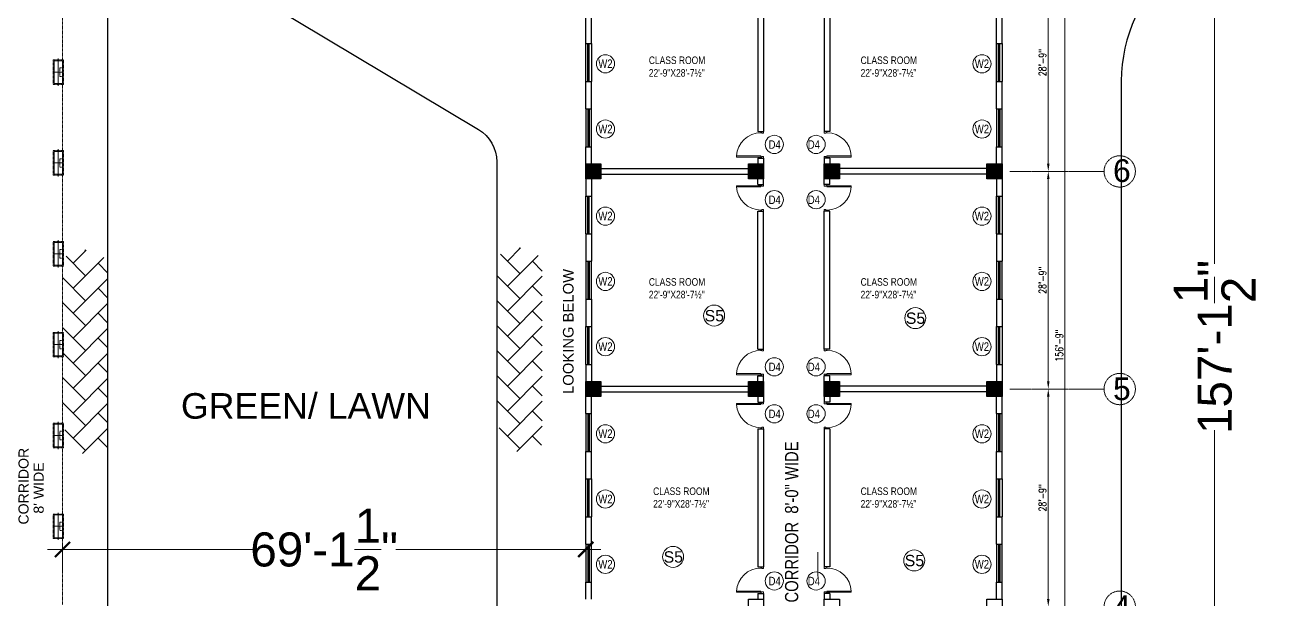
# Model space of a CAD drawing. Header units: inches. Extents: x -110725 to 51121, y 8404 to 44825.
# Drawn here: x -94 to 1878, y 22380 to 23291 of the extents above; entities that cross this region are included whole.
import ezdxf

# ---------------------------------------------------------------- set-up
doc = ezdxf.new("R2010")
doc.units = ezdxf.units.IN
doc.header["$LTSCALE"] = 0.1
doc.header["$MEASUREMENT"] = 0
doc.linetypes.add('CENTER', pattern=[2, 1.25, -0.25, 0.25, -0.25])
doc.linetypes.add('DASHED2', pattern=[0.375, 0.25, -0.125])
doc.layers.get('0').update_dxf_attribs({"color": 1, "lineweight": 0})
doc.layers.get('Defpoints').update_dxf_attribs({"lineweight": 0})
for name, color, linetype in [('COL', 6, 'Continuous'), ('Column Hatch', 7, 'Continuous'), ('GF', 1, 'Continuous'), ('GFT', 4, 'Continuous'), ('GFW', 5, 'Continuous'), ('GREEN BELT', 80, 'Continuous')]:
    doc.layers.add(name, color=color, linetype=linetype)
for name, color, linetype, lineweight in [('Col.', 4, 'Continuous', 0), ('dim', 252, 'Continuous', 0), ('DOOR', 32, 'Continuous', 0), ('GRID', 8, 'CENTER', 0), ('HATCH', 5, 'Continuous', 5), ('TEXT', 3, 'Continuous', 0), ('WALL', 7, 'Continuous', 0), ('WIN', 160, 'Continuous', 0)]:
    doc.layers.add(name, color=color, linetype=linetype, lineweight=lineweight)
doc.styles.add('as', font='arial.ttf')
doc.styles.add('ATIF', font='arial.ttf')
doc.styles.add('EHSAN', font='arial.ttf', dxfattribs={"height": 54})
doc.styles.add('ROMANS', font='arial.ttf', dxfattribs={"width": 0.8, "height": 15})
doc.styles.add('WORKING', font='romans.shx', dxfattribs={"width": 0.75})
doc.dimstyles.new('1-8', dxfattribs={"dimtxt": 6, "dimasz": 6, "dimexe": 3, "dimexo": 1, "dimgap": 2, "dimtad": 1, "dimdec": 1, "dimzin": 3, "dimdsep": 46, "dimlunit": 4, "dimtxsty": 'WORKING', "dimcen": 2, "dimdle": 3, "dimadec": 0, "dimazin": 0, "dimtfac": 0.75, "dimtdec": 1, "dimtofl": 0, "dimtmove": 1, "dimatfit": 0, "dimfxl": 4, "dimtolj": 1, "dimtzin": 0, "dimlwd": -1, "dimlwe": -1, "dimarcsym": 1})
doc.dimstyles.new('DIM1', dxfattribs={"dimtxt": 54, "dimasz": 6, "dimexe": 6, "dimexo": 3, "dimgap": 1, "dimtad": 0, "dimzin": 0, "dimdsep": 46, "dimlunit": 4, "dimtxsty": 'EHSAN', "dimblk": 'ARCHTICK', "dimcen": 3, "dimdle": 6, "dimclrd": 4, "dimclre": 4, "dimclrt": 6, "dimadec": 0, "dimazin": 0, "dimtfac": 1, "dimtofl": 0, "dimtmove": 1, "dimatfit": 3, "dimldrblk": 'ARCHTICK', "dimfxl": 4, "dimtolj": 1, "dimtzin": 3, "dimlwd": -1, "dimlwe": -1, "dimarcsym": 0})

# ---------------------------------------------------------------- blocks, each defined once
blk = doc.blocks.new('_ArchTick')
at = {"color": 0, "linetype": 'ByBlock', "const_width": 0.15}
blk.add_lwpolyline([(-0.5, -0.5), (0.5, 0.5)], dxfattribs=at)
blk = doc.blocks.new('*D1986')
at = {"layer": 'Defpoints', "color": 0, "transparency": 16777216}
for p in [(1116, 24844.2), (980.2, 24608.8, 1175.7), (4069.3, 22827, 1175.7)]:
    blk.add_point(p, dxfattribs=at)
at = {"layer": 'dim', "color": 4, "transparency": 16777216}
for p, q in [((1095.2, 24856.2), (2560.8, 24010.9)), ((981.7, 24611.4), (1119, 24849.4)), ((4225.9, 23050.4), (2760.3, 23895.8)), ((4070.8, 22829.6), (4208.1, 23067.6))]:
    blk.add_line(p, q, dxfattribs=at)
at = {"layer": 'dim', "color": 4, "transparency": 16777216, "xscale": 24, "yscale": 24, "zscale": 24}
for p, rotation in [((1116, 24844.2), 150.0229745556265), ((4205.1, 23062.4), 330.0229745556264)]:
    blk.add_blockref('_ArchTick', p, dxfattribs=dict(at, rotation=rotation))
at = {"layer": 'dim', "color": 6, "transparency": 16777216, "insert": (2660.6, 23953.3), "char_height": 54, "attachment_point": 5, "rotation": 330.023, "style": 'EHSAN'}
blk.add_mtext('\\A1;297\'-2"', dxfattribs=at)
blk = doc.blocks.new('SDAFSDAF')
at = {"layer": 'Col.', "linetype": 'Continuous'}
blk.add_lwpolyline([(-24449.1, 37386.1), (-24462.6, 37386.1), (-24462.6, 37422.1), (-24449.1, 37422.1)], close=True, dxfattribs=at)
at = {"layer": 'dim', "linetype": 'Continuous'}
for p, q in [((-24455.9, 37425.7), (-24455.9, 37382.5)), ((-24464, 37404.1), (-24447.8, 37404.1))]:
    blk.add_line(p, q, dxfattribs=at)
blk = doc.blocks.new('*D2004')
at = {"layer": 'Defpoints', "color": 0, "transparency": 16777216}
for p in [(1304.9, 23723), (1791.8, 23723), (1280.9, 21837.4)]:
    blk.add_point(p, dxfattribs=at)
at = {"layer": 'dim', "color": 4, "transparency": 16777216}
for p, q in [((1791.8, 23747), (1791.8, 22912.1)), ((1307.9, 23723), (1797.8, 23723)), ((1791.8, 21813.4), (1791.8, 22648.3)), ((1283.9, 21837.4), (1797.8, 21837.4))]:
    blk.add_line(p, q, dxfattribs=at)
at = {"layer": 'dim', "color": 4, "transparency": 16777216, "xscale": 24, "yscale": 24, "zscale": 24}
for p, rotation in [((1791.8, 23723), 90), ((1791.8, 21837.4), 270)]:
    blk.add_blockref('_ArchTick', p, dxfattribs=dict(at, rotation=rotation))
at = {"layer": 'dim', "color": 6, "transparency": 16777216, "insert": (1791.8, 22780.2), "char_height": 54, "attachment_point": 5, "rotation": 90, "style": 'EHSAN'}
blk.add_mtext('\\A1;157\'-1{\\H1x;\\S1/2;}"', dxfattribs=at)
blk = doc.blocks.new('*D2005')
at = {"layer": 'Defpoints', "color": 0, "transparency": 16777216}
for p in [(-34.5, 22459.2), (-34.5, 22423.9), (794.9, 22407.5)]:
    blk.add_point(p, dxfattribs=at)
at = {"layer": 'dim', "color": 4, "transparency": 16777216}
for p, q in [((-58.5, 22459.2), (266.6, 22459.2)), ((-34.5, 22426.9), (-34.5, 22465.2)), ((818.9, 22459.2), (493.8, 22459.2)), ((794.9, 22410.5), (794.9, 22465.2))]:
    blk.add_line(p, q, dxfattribs=at)
at = {"layer": 'dim', "color": 4, "transparency": 16777216, "xscale": 24, "yscale": 24, "zscale": 24, "rotation": 180}
blk.add_blockref('_ArchTick', (-34.5, 22459.2), dxfattribs=at)
at = {"layer": 'dim', "color": 4, "transparency": 16777216, "xscale": 24, "yscale": 24, "zscale": 24}
blk.add_blockref('_ArchTick', (794.9, 22459.2), dxfattribs=at)
at = {"layer": 'dim', "color": 6, "transparency": 16777216, "insert": (380.2, 22459.2), "char_height": 54, "attachment_point": 5, "style": 'EHSAN'}
blk.add_mtext('\\A1;69\'-1{\\H1x;\\S1/2;}"', dxfattribs=at)
blk = doc.blocks.new('*D3073')
at = {"layer": 'Defpoints', "color": 0, "transparency": 16777216}
for p in [(1494.7, 22713.5), (1528.1, 22713.5), (1489.1, 22368.5)]:
    blk.add_point(p, dxfattribs=at)
at = {"layer": 'dim', "color": 0, "transparency": 16777216}
for p, q in [((1506.7, 22713.5), (1540.1, 22713.5)), ((1528.1, 22380.5), (1528.1, 22701.5)), ((1501.1, 22368.5), (1540.1, 22368.5))]:
    blk.add_line(p, q, dxfattribs=at)
for points in [[(1526.1, 22701.5), (1530.1, 22701.5), (1528.1, 22713.5)], [(1526.1, 22380.5), (1530.1, 22380.5), (1528.1, 22368.5)]]:
    blk.add_solid(points, dxfattribs=at)
at = {"layer": 'dim', "color": 0, "transparency": 16777216, "insert": (1519, 22541), "char_height": 12, "attachment_point": 5, "rotation": 90, "style": 'WORKING'}
blk.add_mtext('\\A1;28\'-9"', dxfattribs=at)
blk = doc.blocks.new('*D3074')
at = {"layer": 'Defpoints', "color": 0, "transparency": 16777216}
for p in [(1494.7, 23058.5), (1528.1, 23058.5), (1494.7, 22713.5)]:
    blk.add_point(p, dxfattribs=at)
at = {"layer": 'dim', "color": 0, "transparency": 16777216}
for p, q in [((1506.7, 23058.5), (1540.1, 23058.5)), ((1528.1, 22725.5), (1528.1, 23046.5)), ((1506.7, 22713.5), (1540.1, 22713.5))]:
    blk.add_line(p, q, dxfattribs=at)
for points in [[(1526.1, 23046.5), (1530.1, 23046.5), (1528.1, 23058.5)], [(1526.1, 22725.5), (1530.1, 22725.5), (1528.1, 22713.5)]]:
    blk.add_solid(points, dxfattribs=at)
at = {"layer": 'dim', "color": 0, "transparency": 16777216, "insert": (1519, 22886), "char_height": 12, "attachment_point": 5, "rotation": 90, "style": 'WORKING'}
blk.add_mtext('\\A1;28\'-9"', dxfattribs=at)
blk = doc.blocks.new('*D3076')
at = {"layer": 'Defpoints', "color": 0, "transparency": 16777216}
for p in [(1494.7, 23403.5), (1528.1, 23403.5), (1494.7, 23058.5)]:
    blk.add_point(p, dxfattribs=at)
at = {"layer": 'dim', "color": 0, "transparency": 16777216}
for p, q in [((1506.7, 23403.5), (1540.1, 23403.5)), ((1528.1, 23070.5), (1528.1, 23391.5)), ((1506.7, 23058.5), (1540.1, 23058.5))]:
    blk.add_line(p, q, dxfattribs=at)
for points in [[(1526.1, 23391.5), (1530.1, 23391.5), (1528.1, 23403.5)], [(1526.1, 23070.5), (1530.1, 23070.5), (1528.1, 23058.5)]]:
    blk.add_solid(points, dxfattribs=at)
at = {"layer": 'dim', "color": 0, "transparency": 16777216, "insert": (1519, 23231), "char_height": 12, "attachment_point": 5, "rotation": 90, "style": 'WORKING'}
blk.add_mtext('\\A1;28\'-9"', dxfattribs=at)
blk = doc.blocks.new('*D3078')
at = {"layer": 'Defpoints', "color": 0, "transparency": 16777216}
for p in [(1304.9, 23723), (1491.6, 21841.9), (1554.6, 21841.9)]:
    blk.add_point(p, dxfattribs=at)
at = {"layer": 'dim', "color": 0, "transparency": 16777216}
for p, q in [((1316.9, 23723), (1566.6, 23723)), ((1554.6, 23711), (1554.6, 21853.9)), ((1503.6, 21841.9), (1566.6, 21841.9))]:
    blk.add_line(p, q, dxfattribs=at)
for points in [[(1552.6, 23711), (1556.6, 23711), (1554.6, 23723)], [(1552.6, 21853.9), (1556.6, 21853.9), (1554.6, 21841.9)]]:
    blk.add_solid(points, dxfattribs=at)
at = {"layer": 'dim', "color": 0, "transparency": 16777216, "insert": (1545.5, 22782.4), "char_height": 12, "attachment_point": 5, "rotation": 90, "style": 'WORKING'}
blk.add_mtext('\\A1;156\'-9"', dxfattribs=at)
blk = doc.blocks.new('D2')
for p, q in [((-3, 34.9), (-1.5, 34.9)), ((-3, 1.9), (-3, 34.9)), ((-1.5, 34.9), (-1.5, 1.9)), ((-34.5, 1.9), (-36, 1.9)), ((-36, 1.9), (-36, -1.9)), ((-34.5, 0.4), (-34.5, 1.9)), ((-33.8, 0.4), (-34.5, 0.4)), ((-33.8, -1.9), (-33.8, 0.4)), ((-1.5, 1.9), (-3, 1.9)), ((-2.2, 0.4), (-2.2, -1.9)), ((-1.5, 0.4), (-2.2, 0.4)), ((0, 1.9), (-1.5, 1.9)), ((-1.5, 1.9), (-1.5, 0.4)), ((0, -1.9), (0, 1.9)), ((-36, -1.9), (-33.8, -1.9)), ((-2.2, -1.9), (0, -1.9))]:
    blk.add_line(p, q)
blk.add_arc((-1.5, 1.9), 33, 92.6053, 180)

msp = doc.modelspace()

# ---------------------------------------------------------------- hatches: boundary and pattern name
at = {"layer": 'Column Hatch'}
h = msp.add_hatch(color=256, dxfattribs=at)
h.dxf.hatch_style = 1
h.paths.add_polyline_path([(818.87541, 23070.4645), (794.87541, 23070.4645), (794.87541, 23046.4645), (818.87541, 23046.4645)])
h = msp.add_hatch(color=256, dxfattribs=at)
h.dxf.hatch_style = 1
h.paths.add_polyline_path([(1076.87541, 23070.4645), (1052.87541, 23070.4645), (1052.87541, 23046.4645), (1076.87541, 23046.4645)])
h = msp.add_hatch(color=256, dxfattribs=at)
h.dxf.hatch_style = 1
h.paths.add_polyline_path([(1196.87541, 23070.4645), (1172.87541, 23070.4645), (1172.87541, 23046.4645), (1196.87541, 23046.4645)])
h = msp.add_hatch(color=256, dxfattribs=at)
h.dxf.hatch_style = 1
h.paths.add_polyline_path([(1454.87541, 23070.4645), (1430.87541, 23070.4645), (1430.87541, 23046.4645), (1454.87541, 23046.4645)])
h = msp.add_hatch(color=256, dxfattribs=at)
h.dxf.hatch_style = 1
h.paths.add_polyline_path([(818.87541, 22725.4645), (794.87541, 22725.4645), (794.87541, 22701.4645), (818.87541, 22701.4645)])
h = msp.add_hatch(color=256, dxfattribs=at)
h.dxf.hatch_style = 1
h.paths.add_polyline_path([(1076.87541, 22725.4645), (1052.87541, 22725.4645), (1052.87541, 22701.4645), (1076.87541, 22701.4645)])
h = msp.add_hatch(color=256, dxfattribs=at)
h.dxf.hatch_style = 1
h.paths.add_polyline_path([(1196.87541, 22725.4645), (1172.87541, 22725.4645), (1172.87541, 22701.4645), (1196.87541, 22701.4645)])
h = msp.add_hatch(color=256, dxfattribs=at)
h.dxf.hatch_style = 1
h.paths.add_polyline_path([(1454.87541, 22725.4645), (1430.87541, 22725.4645), (1430.87541, 22701.4645), (1454.87541, 22701.4645)])
at = {"layer": 'HATCH'}
h = msp.add_hatch(dxfattribs=at)
h.set_pattern_fill('AR-HBONE', color=251, scale=7)
h.set_pattern_definition([(45, (36887.56, 1767.595), (3e-15, 39.59798), [84, -28]), (135, (36907.358, 1787.394), (3e-15, 39.59798), [84, -28])])
edge = h.paths.add_edge_path()
edge.add_line((-34.5244, 22919.81399), (-34.5244, 22651.83453))
edge.add_arc((-54.84767, 22693.36617), 46.23757, 296.07455058, 301.51782086)
edge.add_arc((8.50523, 22649.15923), 39.47334, 173.02945644, 317.21623959)
edge.add_line((37.4756, 22622.34763), (37.4756, 22914.30304))
edge.add_arc((-0.3752, 22887.74688), 46.23757, 35.05354997, 137.17260692)
edge.add_arc((-69.99978, 22906.14016), 38.01942, 20.0565317, 21.0789378)
h = msp.add_hatch(dxfattribs=at)
h.set_pattern_fill('AR-HBONE', color=251, scale=7)
h.set_pattern_definition([(45, (37575.96, 1770.82), (3e-15, 39.59798), [84, -28]), (135, (37595.758, 1790.62), (3e-15, 39.59798), [84, -28])])
edge = h.paths.add_edge_path()
edge.add_line((653.87541, 22923.03962), (653.87541, 22655.06016))
edge.add_arc((633.55213, 22696.59181), 46.23757, 296.07455058, 301.51782086)
edge.add_arc((696.90504, 22652.38487), 39.47334, 173.02945644, 317.21623959)
edge.add_line((725.87541, 22625.57326), (725.87541, 22917.52868))
edge.add_arc((688.02461, 22890.97251), 46.23757, 35.05354997, 137.17260692)
edge.add_arc((618.40003, 22909.36579), 38.01942, 20.0565317, 21.0789378)

# ---------------------------------------------------------------- linework, layer by layer
at = {"layer": 'COL'}
for points in [[(794.87541, 23070.4645), (818.87541, 23070.4645), (818.87541, 23046.4645), (794.87541, 23046.4645)], [(1052.87541, 23070.4645), (1076.87541, 23070.4645), (1076.87541, 23046.4645), (1052.87541, 23046.4645)], [(1172.87541, 23070.4645), (1196.87541, 23070.4645), (1196.87541, 23046.4645), (1172.87541, 23046.4645)], [(1430.87541, 23070.4645), (1454.87541, 23070.4645), (1454.87541, 23046.4645), (1430.87541, 23046.4645)], [(794.87541, 22725.4645), (818.87541, 22725.4645), (818.87541, 22701.4645), (794.87541, 22701.4645)], [(1052.87541, 22725.4645), (1076.87541, 22725.4645), (1076.87541, 22701.4645), (1052.87541, 22701.4645)], [(1172.87541, 22725.4645), (1196.87541, 22725.4645), (1196.87541, 22701.4645), (1172.87541, 22701.4645)], [(1430.87541, 22725.4645), (1454.87541, 22725.4645), (1454.87541, 22701.4645), (1430.87541, 22701.4645)], [(1052.87541, 22380.4645), (1076.87541, 22380.4645), (1076.87541, 22356.4645), (1052.87541, 22356.4645)], [(1172.87541, 22380.4645), (1196.87541, 22380.4645), (1196.87541, 22356.4645), (1172.87541, 22356.4645)], [(1430.87541, 22380.4645), (1454.87541, 22380.4645), (1454.87541, 22356.4645), (1430.87541, 22356.4645)]]:
    msp.add_lwpolyline(points, close=True, dxfattribs=at)
at = {"layer": 'GF'}
for p, q in [((1067.87541, 23340.4645), (1067.87541, 23121.4645)), ((1076.87541, 23340.4645), (1076.87541, 23121.4645)), ((1172.87541, 23340.4645), (1172.87541, 23121.4645)), ((1181.87541, 23340.4645), (1181.87541, 23121.4645)), ((794.87541, 23260.9645), (794.87541, 23304.4645)), ((803.87541, 23260.9645), (803.87541, 23304.4645)), ((1445.87541, 23260.9645), (1445.87541, 23304.4645)), ((1454.87541, 23260.9645), (1454.87541, 23304.4645)), ((794.87541, 23260.9645), (803.87541, 23260.9645)), ((1445.87541, 23260.9645), (1454.87541, 23260.9645)), ((794.87541, 23157.4645), (794.87541, 23200.9645)), ((794.87541, 23200.9645), (803.87541, 23200.9645)), ((803.87541, 23157.4645), (803.87541, 23200.9645)), ((1445.87541, 23157.4645), (1445.87541, 23200.9645)), ((1445.87541, 23200.9645), (1454.87541, 23200.9645)), ((1454.87541, 23157.4645), (1454.87541, 23200.9645)), ((794.87541, 23157.4645), (803.87541, 23157.4645)), ((1445.87541, 23157.4645), (1454.87541, 23157.4645)), ((1067.87541, 23121.4645), (1076.87541, 23121.4645)), ((1181.87541, 23121.4645), (1172.87541, 23121.4645)), ((794.87541, 23070.4645), (794.87541, 23097.4645)), ((794.87541, 23097.4645), (803.87541, 23097.4645)), ((803.87541, 23070.4645), (803.87541, 23097.4645)), ((1445.87541, 23070.4645), (1445.87541, 23097.4645)), ((1445.87541, 23097.4645), (1454.87541, 23097.4645)), ((1454.87541, 23070.4645), (1454.87541, 23097.4645)), ((1067.87541, 23079.4645), (1067.87541, 23070.4645)), ((1067.87541, 23079.4645), (1076.87541, 23079.4645)), ((1076.87541, 23079.4645), (1076.87541, 23070.4645)), ((1172.87541, 23079.4645), (1172.87541, 23070.4645)), ((1181.87541, 23079.4645), (1172.87541, 23079.4645)), ((1181.87541, 23079.4645), (1181.87541, 23070.4645)), ((818.87541, 23062.9645), (1052.87541, 23062.9645)), ((1430.87541, 23062.9645), (1196.87541, 23062.9645)), ((794.87541, 23046.4645), (794.87541, 23019.4645)), ((803.87541, 23046.4645), (803.87541, 23019.4645)), ((818.87541, 23053.9645), (1052.87541, 23053.9645)), ((1067.87541, 23037.4645), (1067.87541, 23046.4645)), ((1067.87541, 23037.4645), (1076.87541, 23037.4645)), ((1076.87541, 23037.4645), (1076.87541, 23046.4645)), ((1172.87541, 23037.4645), (1172.87541, 23046.4645)), ((1181.87541, 23037.4645), (1172.87541, 23037.4645)), ((1181.87541, 23037.4645), (1181.87541, 23046.4645)), ((1430.87541, 23053.9645), (1196.87541, 23053.9645)), ((1445.87541, 23046.4645), (1445.87541, 23019.4645)), ((1454.87541, 23046.4645), (1454.87541, 23019.4645)), ((794.87541, 23019.4645), (803.87541, 23019.4645)), ((1445.87541, 23019.4645), (1454.87541, 23019.4645)), ((1067.87541, 22776.4645), (1067.87541, 22995.4645)), ((1067.87541, 22995.4645), (1076.87541, 22995.4645)), ((1076.87541, 22776.4645), (1076.87541, 22995.4645)), ((1172.87541, 22776.4645), (1172.87541, 22995.4645)), ((1181.87541, 22995.4645), (1172.87541, 22995.4645)), ((1181.87541, 22776.4645), (1181.87541, 22995.4645)), ((794.87541, 22959.4645), (794.87541, 22915.9645)), ((794.87541, 22959.4645), (803.87541, 22959.4645)), ((803.87541, 22959.4645), (803.87541, 22915.9645)), ((1445.87541, 22959.4645), (1445.87541, 22915.9645)), ((1445.87541, 22959.4645), (1454.87541, 22959.4645)), ((1454.87541, 22959.4645), (1454.87541, 22915.9645)), ((794.87541, 22915.9645), (803.87541, 22915.9645)), ((1445.87541, 22915.9645), (1454.87541, 22915.9645)), ((794.87541, 22855.9645), (794.87541, 22812.4645)), ((794.87541, 22855.9645), (803.87541, 22855.9645)), ((803.87541, 22855.9645), (803.87541, 22812.4645)), ((1445.87541, 22855.9645), (1445.87541, 22812.4645)), ((1445.87541, 22855.9645), (1454.87541, 22855.9645)), ((1454.87541, 22855.9645), (1454.87541, 22812.4645)), ((794.87541, 22812.4645), (803.87541, 22812.4645)), ((1445.87541, 22812.4645), (1454.87541, 22812.4645)), ((1067.87541, 22776.4645), (1076.87541, 22776.4645)), ((1181.87541, 22776.4645), (1172.87541, 22776.4645)), ((794.87541, 22752.4645), (794.87541, 22725.4645)), ((794.87541, 22752.4645), (803.87541, 22752.4645)), ((803.87541, 22752.4645), (803.87541, 22725.4645)), ((1445.87541, 22752.4645), (1445.87541, 22725.4645)), ((1445.87541, 22752.4645), (1454.87541, 22752.4645)), ((1454.87541, 22752.4645), (1454.87541, 22725.4645)), ((1067.87541, 22725.4645), (1067.87541, 22734.4645)), ((1067.87541, 22734.4645), (1076.87541, 22734.4645)), ((1076.87541, 22725.4645), (1076.87541, 22734.4645)), ((1172.87541, 22725.4645), (1172.87541, 22734.4645)), ((1181.87541, 22734.4645), (1172.87541, 22734.4645)), ((1181.87541, 22725.4645), (1181.87541, 22734.4645)), ((818.87541, 22717.9645), (1052.87541, 22717.9645)), ((818.87541, 22708.9645), (1052.87541, 22708.9645)), ((1430.87541, 22717.9645), (1196.87541, 22717.9645)), ((1430.87541, 22708.9645), (1196.87541, 22708.9645)), ((794.87541, 22674.4645), (794.87541, 22701.4645)), ((803.87541, 22674.4645), (803.87541, 22701.4645)), ((1067.87541, 22701.4645), (1067.87541, 22692.4645)), ((1067.87541, 22692.4645), (1076.87541, 22692.4645)), ((1076.87541, 22701.4645), (1076.87541, 22692.4645)), ((1172.87541, 22701.4645), (1172.87541, 22692.4645)), ((1181.87541, 22692.4645), (1172.87541, 22692.4645)), ((1181.87541, 22701.4645), (1181.87541, 22692.4645)), ((1445.87541, 22674.4645), (1445.87541, 22701.4645)), ((1454.87541, 22674.4645), (1454.87541, 22701.4645)), ((794.87541, 22674.4645), (803.87541, 22674.4645)), ((1445.87541, 22674.4645), (1454.87541, 22674.4645)), ((1067.87541, 22650.4645), (1067.87541, 22431.4645)), ((1067.87541, 22650.4645), (1076.87541, 22650.4645)), ((1076.87541, 22650.4645), (1076.87541, 22431.4645)), ((1172.87541, 22650.4645), (1172.87541, 22431.4645)), ((1181.87541, 22650.4645), (1172.87541, 22650.4645)), ((1181.87541, 22650.4645), (1181.87541, 22431.4645)), ((794.87541, 22570.9645), (794.87541, 22614.4645)), ((794.87541, 22614.4645), (803.87541, 22614.4645)), ((803.87541, 22570.9645), (803.87541, 22614.4645)), ((1445.87541, 22570.9645), (1445.87541, 22614.4645)), ((1445.87541, 22614.4645), (1454.87541, 22614.4645)), ((1454.87541, 22570.9645), (1454.87541, 22614.4645)), ((794.87541, 22570.9645), (803.87541, 22570.9645)), ((1445.87541, 22570.9645), (1454.87541, 22570.9645)), ((794.87541, 22467.4645), (794.87541, 22510.9645)), ((794.87541, 22510.9645), (803.87541, 22510.9645)), ((803.87541, 22467.4645), (803.87541, 22510.9645)), ((1445.87541, 22467.4645), (1445.87541, 22510.9645)), ((1445.87541, 22510.9645), (1454.87541, 22510.9645)), ((1454.87541, 22467.4645), (1454.87541, 22510.9645)), ((794.87541, 22467.4645), (803.87541, 22467.4645)), ((1445.87541, 22467.4645), (1454.87541, 22467.4645)), ((1067.87541, 22431.4645), (1076.87541, 22431.4645)), ((1181.87541, 22431.4645), (1172.87541, 22431.4645)), ((794.87541, 22380.4645), (794.87541, 22407.4645)), ((794.87541, 22407.4645), (803.87541, 22407.4645)), ((803.87541, 22380.4645), (803.87541, 22407.4645)), ((1445.87541, 22380.4645), (1445.87541, 22407.4645)), ((1445.87541, 22407.4645), (1454.87541, 22407.4645)), ((1454.87541, 22380.4645), (1454.87541, 22407.4645)), ((1067.87541, 22389.4645), (1067.87541, 22380.4645)), ((1067.87541, 22389.4645), (1076.87541, 22389.4645)), ((1076.87541, 22389.4645), (1076.87541, 22380.4645)), ((1172.87541, 22389.4645), (1172.87541, 22380.4645)), ((1181.87541, 22389.4645), (1172.87541, 22389.4645)), ((1181.87541, 22389.4645), (1181.87541, 22380.4645))]:
    msp.add_line(p, q, dxfattribs=at)
at = {"layer": 'GFW'}
for p, q in [((794.87541, 23200.9645), (794.87541, 23260.9645)), ((798.37541, 23200.9645), (798.37541, 23260.9645)), ((800.37541, 23200.9645), (800.37541, 23260.9645)), ((803.87541, 23260.9645), (803.87541, 23200.9645)), ((1445.87541, 23200.9645), (1445.87541, 23260.9645)), ((1449.37541, 23200.9645), (1449.37541, 23260.9645)), ((1451.37541, 23200.9645), (1451.37541, 23260.9645)), ((1454.87541, 23260.9645), (1454.87541, 23200.9645)), ((794.87541, 23157.4645), (794.87541, 23097.4645)), ((798.37541, 23157.4645), (798.37541, 23097.4645)), ((800.37541, 23157.4645), (800.37541, 23097.4645)), ((803.87541, 23097.4645), (803.87541, 23157.4645)), ((1445.87541, 23157.4645), (1445.87541, 23097.4645)), ((1449.37541, 23157.4645), (1449.37541, 23097.4645)), ((1451.37541, 23157.4645), (1451.37541, 23097.4645)), ((1454.87541, 23097.4645), (1454.87541, 23157.4645)), ((794.87541, 22959.4645), (794.87541, 23019.4645)), ((798.37541, 22959.4645), (798.37541, 23019.4645)), ((800.37541, 22959.4645), (800.37541, 23019.4645)), ((803.87541, 23019.4645), (803.87541, 22959.4645)), ((1445.87541, 22959.4645), (1445.87541, 23019.4645)), ((1449.37541, 22959.4645), (1449.37541, 23019.4645)), ((1451.37541, 22959.4645), (1451.37541, 23019.4645)), ((1454.87541, 23019.4645), (1454.87541, 22959.4645)), ((794.87541, 22915.9645), (794.87541, 22855.9645)), ((798.37541, 22915.9645), (798.37541, 22855.9645)), ((800.37541, 22915.9645), (800.37541, 22855.9645)), ((803.87541, 22855.9645), (803.87541, 22915.9645)), ((1445.87541, 22915.9645), (1445.87541, 22855.9645)), ((1449.37541, 22915.9645), (1449.37541, 22855.9645)), ((1451.37541, 22915.9645), (1451.37541, 22855.9645)), ((1454.87541, 22855.9645), (1454.87541, 22915.9645)), ((794.87541, 22752.4645), (794.87541, 22812.4645)), ((798.37541, 22752.4645), (798.37541, 22812.4645)), ((800.37541, 22752.4645), (800.37541, 22812.4645)), ((803.87541, 22812.4645), (803.87541, 22752.4645)), ((1445.87541, 22752.4645), (1445.87541, 22812.4645)), ((1449.37541, 22752.4645), (1449.37541, 22812.4645)), ((1451.37541, 22752.4645), (1451.37541, 22812.4645)), ((1454.87541, 22812.4645), (1454.87541, 22752.4645)), ((794.87541, 22674.4645), (794.87541, 22614.4645)), ((798.37541, 22674.4645), (798.37541, 22614.4645)), ((800.37541, 22674.4645), (800.37541, 22614.4645)), ((803.87541, 22614.4645), (803.87541, 22674.4645)), ((1445.87541, 22674.4645), (1445.87541, 22614.4645)), ((1449.37541, 22674.4645), (1449.37541, 22614.4645)), ((1451.37541, 22674.4645), (1451.37541, 22614.4645)), ((1454.87541, 22614.4645), (1454.87541, 22674.4645)), ((794.87541, 22510.9645), (794.87541, 22570.9645)), ((798.37541, 22510.9645), (798.37541, 22570.9645)), ((800.37541, 22510.9645), (800.37541, 22570.9645)), ((803.87541, 22570.9645), (803.87541, 22510.9645)), ((1445.87541, 22510.9645), (1445.87541, 22570.9645)), ((1449.37541, 22510.9645), (1449.37541, 22570.9645)), ((1451.37541, 22510.9645), (1451.37541, 22570.9645)), ((1454.87541, 22570.9645), (1454.87541, 22510.9645)), ((794.87541, 22467.4645), (794.87541, 22407.4645)), ((798.37541, 22467.4645), (798.37541, 22407.4645)), ((800.37541, 22467.4645), (800.37541, 22407.4645)), ((803.87541, 22407.4645), (803.87541, 22467.4645)), ((1445.87541, 22467.4645), (1445.87541, 22407.4645)), ((1449.37541, 22467.4645), (1449.37541, 22407.4645)), ((1451.37541, 22467.4645), (1451.37541, 22407.4645)), ((1454.87541, 22407.4645), (1454.87541, 22467.4645))]:
    msp.add_line(p, q, dxfattribs=at)
at = {"layer": 'GREEN BELT', "linetype": 'Continuous'}
msp.add_line((1643.87541, 23201.71777), (1643.87541, 20875.2792), dxfattribs=at)
at = {"layer": 'GREEN BELT', "linetype": 'Continuous', "elevation": 27.16259}
msp.add_lwpolyline([(624.70585, 23124.94238, -0.2636513242), (653.87541, 23073.46924), (653.87541, 21905.40873, -0.4142135624), (593.87541, 21845.40873), (97.4756, 21845.40873, -0.4142135624), (37.4756, 21905.40873), (37.4756, 23304.85978, -0.4142135624), (97.4756, 23364.85978), (207.55607, 23364.85978, -0.1357385129), (238.38652, 23356.33292), (624.70585, 23124.94238)], format="xyb", dxfattribs=at)
at = {"layer": 'GREEN BELT', "linetype": 'Continuous'}
msp.add_arc((1883.87541, 23201.71777), 240, 129.91806794, 180, dxfattribs=at)
at = {"layer": 'GRID'}
for p, q in [((1467.33322, 23058.4645), (1616.5457, 23058.4645)), ((1467.33322, 22713.4645), (1616.5457, 22713.4645))]:
    msp.add_line(p, q, dxfattribs=at)
for centre in [(1641.35665, 23058.4645), (1641.35665, 22713.4645), (1641.35665, 22368.4645)]:
    msp.add_circle(centre, 24.81095, dxfattribs=at)
at = {"layer": 'TEXT', "linetype": 'Continuous'}
msp.add_line((1162.75211, 22416.08438), (1162.75211, 22455.01315), dxfattribs=at)
for centre in [(826.11952, 23229.05334), (1422.92985, 23229.05334), (826.11952, 23125.55334), (1422.92985, 23125.55334), (1093.69984, 23101.22552), (1160.03911, 23101.22552), (1093.69984, 23013.63415), (1160.03911, 23013.63415), (826.11952, 22987.55334), (1422.92985, 22987.55334), (826.11952, 22884.05334), (1422.92985, 22884.05334), (826.11952, 22780.55334), (1422.92985, 22780.55334), (1093.69984, 22748.76368), (1160.03911, 22748.76368), (1093.69984, 22674.25883), (1160.03911, 22674.25883), (826.11952, 22642.55334), (1422.92985, 22642.55334), (826.11952, 22539.05334), (1422.92985, 22539.05334), (826.11952, 22435.55334), (1422.92985, 22435.55334), (1093.69984, 22409.28426), (1160.03911, 22409.28426)]:
    msp.add_circle(centre, 14.42656, dxfattribs=at)
at = {"layer": 'TEXT'}
for centre in [(998.36386, 22829.90009), (1317.28446, 22825.92034), (933.34562, 22447.46728), (1315.51796, 22441.74037)]:
    msp.add_circle(centre, 16.6286, dxfattribs=at)
at = {"layer": 'WALL', "elevation": 27.16259}
for points in [[(-34.5244, 23197.85539), (-48.0244, 23197.85539), (-48.0244, 23233.85539), (-34.5244, 23233.85539)], [(-34.5244, 23053.85539), (-48.0244, 23053.85539), (-48.0244, 23089.85539), (-34.5244, 23089.85539)], [(-34.5244, 22909.85539), (-48.0244, 22909.85539), (-48.0244, 22945.85539), (-34.5244, 22945.85539)], [(-34.5244, 22765.85539), (-48.0244, 22765.85539), (-48.0244, 22801.85539), (-34.5244, 22801.85539)], [(-34.5244, 22621.85539), (-48.0244, 22621.85539), (-48.0244, 22657.85539), (-34.5244, 22657.85539)], [(-34.5244, 22477.85539), (-48.0244, 22477.85539), (-48.0244, 22513.85539), (-34.5244, 22513.85539)]]:
    msp.add_lwpolyline(points, close=True, dxfattribs=at)
at = {"layer": 'WIN', "linetype": 'DASHED2'}
for p, q in [((-34.5244, 23222.60539), (-39.0244, 23222.60539)), ((-39.0244, 23209.10539), (-39.0244, 23222.60539)), ((-34.5244, 23209.10539), (-39.0244, 23209.10539)), ((-34.5244, 23078.60539), (-39.0244, 23078.60539)), ((-39.0244, 23065.10539), (-39.0244, 23078.60539)), ((-34.5244, 23065.10539), (-39.0244, 23065.10539)), ((-34.5244, 22934.60539), (-39.0244, 22934.60539)), ((-39.0244, 22921.10539), (-39.0244, 22934.60539)), ((-34.5244, 22921.10539), (-39.0244, 22921.10539)), ((-34.5244, 22790.60539), (-39.0244, 22790.60539)), ((-39.0244, 22777.10539), (-39.0244, 22790.60539)), ((-34.5244, 22777.10539), (-39.0244, 22777.10539)), ((-34.5244, 22646.60539), (-39.0244, 22646.60539)), ((-39.0244, 22633.10539), (-39.0244, 22646.60539)), ((-34.5244, 22633.10539), (-39.0244, 22633.10539)), ((-34.5244, 22502.60539), (-39.0244, 22502.60539)), ((-39.0244, 22489.10539), (-39.0244, 22502.60539)), ((-34.5244, 22489.10539), (-39.0244, 22489.10539))]:
    msp.add_line(p, q, dxfattribs=at)
at = {"layer": 'WIN', "linetype": 'DASHED2', "elevation": 27.16259}
for points in [[(-34.5244, 23235.35539), (-34.5244, 23340.35539)], [(-34.5244, 23091.35539), (-34.5244, 23196.35539)], [(-34.5244, 22947.35539), (-34.5244, 23052.35539)], [(-34.5244, 22803.35539), (-34.5244, 22908.35539)], [(-34.5244, 22659.35539), (-34.5244, 22764.35539)], [(-34.5244, 22515.35539), (-34.5244, 22620.35539)], [(-34.5244, 22371.35539), (-34.5244, 22476.35539)]]:
    msp.add_lwpolyline(points, dxfattribs=at)
for points in [[(-33.0244, 23196.35539), (-49.5244, 23196.35539), (-49.5244, 23235.35539), (-33.0244, 23235.35539)], [(-33.0244, 23052.35539), (-49.5244, 23052.35539), (-49.5244, 23091.35539), (-33.0244, 23091.35539)], [(-33.0244, 22908.35539), (-49.5244, 22908.35539), (-49.5244, 22947.35539), (-33.0244, 22947.35539)], [(-33.0244, 22764.35539), (-49.5244, 22764.35539), (-49.5244, 22803.35539), (-33.0244, 22803.35539)], [(-33.0244, 22620.35539), (-49.5244, 22620.35539), (-49.5244, 22659.35539), (-33.0244, 22659.35539)], [(-33.0244, 22476.35539), (-49.5244, 22476.35539), (-49.5244, 22515.35539), (-33.0244, 22515.35539)]]:
    msp.add_lwpolyline(points, close=True, dxfattribs=at)

# ---------------------------------------------------------------- block references
at = {"layer": 'Col.', "linetype": 'Continuous'}
for p in [(24414.61832, -14188.25068, 27.16259), (24414.61832, -14332.25068, 27.16259), (24414.61832, -14620.25068, 27.16259), (24414.61832, -14764.25068, 27.16259), (24414.61832, -14908.25068, 27.16259)]:
    msp.add_blockref('SDAFSDAF', p, dxfattribs=at)
at = {"layer": 'Col.', "linetype": 'Continuous', "xscale": -1, "rotation": 180}
msp.add_blockref('SDAFSDAF', (24414.61832, 60331.96146, 27.16259), dxfattribs=at)
at = {"layer": 'DOOR', "yscale": 1.166666666666262, "zscale": 1.166666666666262}
for p, xscale, rotation in [((1074.68791, 23079.4645), -1.166666666666262, 89.99999999952357), ((1175.06291, 23079.4645), 1.166666666666262, 270.0000000004765), ((1074.68791, 23037.4645), 1.166666666666262, 90.00000000047643), ((1175.06291, 23037.4645), -1.166666666666262, 269.9999999995236), ((1074.68791, 22734.4645), -1.166666666666262, 89.99999999952357), ((1175.06291, 22734.4645), 1.166666666666262, 270.0000000004765), ((1074.68791, 22692.4645), 1.166666666666262, 90.00000000047643), ((1175.06291, 22692.4645), -1.166666666666262, 269.9999999995236), ((1074.68791, 22389.4645), -1.166666666666262, 89.99999999952357), ((1175.06291, 22389.4645), 1.166666666666262, 270.0000000004765)]:
    msp.add_blockref('D2', p, dxfattribs=dict(at, xscale=xscale, rotation=rotation))

# ---------------------------------------------------------------- texts
at = {"layer": 'GFT', "style": 'ROMANS'}
msp.add_text('LOOKING BELOW', height=16.8, rotation=90, dxfattribs=at).set_placement((775.54666, 22705.67372, 27.16259))
at = {"layer": 'TEXT', "linetype": 'Continuous', "style": 'ROMANS', "width": 0.8}
for s, p in [('W2', (814.80299, 23222.49247)), ('W2', (1411.61331, 23222.49247)), ('W2', (814.80299, 23118.99247)), ('W2', (1411.61331, 23118.99247)), ('D4', (1084.74786, 23094.28639)), ('D4', (1146.8768, 23094.28639)), ('D4', (1084.74786, 23006.69501)), ('D4', (1146.8768, 23006.69501)), ('W2', (814.80299, 22980.99247)), ('W2', (1411.61331, 22980.99247)), ('W2', (814.80299, 22877.49247)), ('W2', (1411.61331, 22877.49247)), ('W2', (814.80299, 22773.99247)), ('W2', (1411.61331, 22773.99247)), ('D4', (1084.74786, 22741.82454)), ('D4', (1146.8768, 22741.82454)), ('D4', (1084.74786, 22667.31969)), ('D4', (1146.8768, 22667.31969)), ('W2', (814.80299, 22635.99247)), ('W2', (1411.61331, 22635.99247)), ('W2', (814.80299, 22532.49247)), ('W2', (1411.61331, 22532.49247)), ('W2', (814.80299, 22428.99247)), ('W2', (1411.61331, 22428.99247)), ('D4', (1084.74786, 22402.34513)), ('D4', (1146.8768, 22402.34513))]:
    msp.add_text(s, height=13.5, dxfattribs=at).set_placement(p)
at = {"layer": 'TEXT', "style": 'as'}
msp.add_text('GREEN/ LAWN', height=40.5, dxfattribs=at).set_placement((153.1823, 22666.46725))
for s, p in [('CORRIDOR', (-88.34757, 22498.63848)), ("8' WIDE", (-64.39097, 22515.99856))]:
    msp.add_text(s, height=16, rotation=90, dxfattribs=at).set_placement(p)
at = {"layer": 'TEXT', "attachment_point": 1}
for s, width, gutter_width, insert, char_height, style in [('{\\fArial CYR|b0|i0|c204|p34;CLASS ROOM\\P2\\fArial CYR|b0|i0|c0|p34;2\\fArial CYR|b0|i0|c204|p34;\'-\\fArial CYR|b0|i0|c0|p34;9\\fArial CYR|b0|i0|c204|p34;"X\\fArial CYR|b0|i0|c0|p34;28\\fArial CYR|b0|i0|c204|p34;\'-\\fArial CYR|b0|i0|c0|p34;7½\\fArial CYR|b0|i0|c204|p34;"}', 1135.5, 30, (894.8935, 23240.63381), 12, 'ROMANS'), ('{\\fArial CYR|b0|i0|c204|p34;CLASS ROOM\\P2\\fArial CYR|b0|i0|c0|p34;2\\fArial CYR|b0|i0|c204|p34;\'-\\fArial CYR|b0|i0|c0|p34;9\\fArial CYR|b0|i0|c204|p34;"X\\fArial CYR|b0|i0|c0|p34;28\\fArial CYR|b0|i0|c204|p34;\'-\\fArial CYR|b0|i0|c0|p34;7½\\fArial CYR|b0|i0|c204|p34;"}', 1135.5, 30, (1230.61621, 23240.63381), 12, 'ROMANS'), ('6', 30.9854961, 15, (1630.79864, 23077.73874), 36, 'ATIF'), ('{\\fArial CYR|b0|i0|c204|p34;CLASS ROOM\\P2\\fArial CYR|b0|i0|c0|p34;2\\fArial CYR|b0|i0|c204|p34;\'-\\fArial CYR|b0|i0|c0|p34;9\\fArial CYR|b0|i0|c204|p34;"X\\fArial CYR|b0|i0|c0|p34;28\\fArial CYR|b0|i0|c204|p34;\'-\\fArial CYR|b0|i0|c0|p34;7½\\fArial CYR|b0|i0|c204|p34;"}', 1135.5, 30, (894.8935, 22889.21816), 12, 'ROMANS'), ('{\\fArial CYR|b0|i0|c204|p34;CLASS ROOM\\P2\\fArial CYR|b0|i0|c0|p34;2\\fArial CYR|b0|i0|c204|p34;\'-\\fArial CYR|b0|i0|c0|p34;9\\fArial CYR|b0|i0|c204|p34;"X\\fArial CYR|b0|i0|c0|p34;28\\fArial CYR|b0|i0|c204|p34;\'-\\fArial CYR|b0|i0|c0|p34;7½\\fArial CYR|b0|i0|c204|p34;"}', 1135.5, 30, (1230.61621, 22889.21816), 12, 'ROMANS'), ('S5', 29.5717298, 15, (983.34057, 22838.75163), 18, 'ATIF'), ('S5', 29.5717298, 15, (1302.26117, 22834.77188), 18, 'ATIF'), ('5', 30.9854961, 15, (1630.79864, 22731.91074), 36, 'ATIF'), ('{\\fArial CYR|b0|i0|c204|p34;CLASS ROOM\\P2\\fArial CYR|b0|i0|c0|p34;2\\fArial CYR|b0|i0|c204|p34;\'-\\fArial CYR|b0|i0|c0|p34;9\\fArial CYR|b0|i0|c204|p34;"X\\fArial CYR|b0|i0|c0|p34;28\\fArial CYR|b0|i0|c204|p34;\'-\\fArial CYR|b0|i0|c0|p34;7½\\fArial CYR|b0|i0|c204|p34;"}', 1135.5, 30, (901.72009, 22557.47383), 12, 'ROMANS'), ('{\\fArial CYR|b0|i0|c204|p34;CLASS ROOM\\P2\\fArial CYR|b0|i0|c0|p34;2\\fArial CYR|b0|i0|c204|p34;\'-\\fArial CYR|b0|i0|c0|p34;9\\fArial CYR|b0|i0|c204|p34;"X\\fArial CYR|b0|i0|c0|p34;28\\fArial CYR|b0|i0|c204|p34;\'-\\fArial CYR|b0|i0|c0|p34;7½\\fArial CYR|b0|i0|c204|p34;"}', 1135.5, 30, (1230.61621, 22557.47383), 12, 'ROMANS'), ('S5', 29.5717298, 15, (918.32233, 22456.31882), 18, 'ATIF'), ('S5', 29.5717298, 15, (1300.49467, 22450.59191), 18, 'ATIF'), ('4', 30.9854961, 15, (1630.79864, 22386.39337), 36, 'ATIF')]:
    msp.add_mtext_dynamic_manual_height_columns(s, width=width, gutter_width=gutter_width, heights=[0], dxfattribs=dict(at, insert=insert, char_height=char_height, style=style))
at = {"layer": 'TEXT', "insert": (1110.74542, 22375.05105), "char_height": 21, "attachment_point": 1, "rotation": 90, "style": 'ROMANS'}
msp.add_mtext_dynamic_manual_height_columns('{\\fArial CYR|b0|i0|c204|p34;CORRIDOR\\fArial CYR|b0|i0|c0|p34;  8\'-0" WIDE}', width=1135.5, gutter_width=30, heights=[0], dxfattribs=at)

# ---------------------------------------------------------------- dimensions: what is measured, and where the dimension line sits
at = {"layer": 'dim'}
dim = msp.add_linear_dim(base=(1116.0318, 24844.24306, -1174.66297), p1=(4069.27015, 22826.982, 1.07221), p2=(980.22114, 24608.79412, 1.07221), angle=150.02297456, dimstyle='DIM1', override={"dimtxt": 36, "dimasz": 24, "dimdle": 24}, dxfattribs=at)
dim.commit()
dim.dimension.update_dxf_attribs({"geometry": '*D1986', "text_midpoint": (2660.5563, 23953.33699, -1174.66297), "dimtype": 161})
for base, p1, p2, dimstyle, override, picture, middle in [((1791.78652, 23722.9645, 27.16259), (1280.87541, 21837.41693, 27.16259), (1304.87541, 23722.9645, 27.16259), 'DIM1', {"dimtxt": 36, "dimasz": 24, "dimdle": 24}, '*D2004', (1791.78652, 22780.19071, 27.16259)), ((1554.61338, 21841.91693), (1304.87541, 23722.9645), (1491.6044, 21841.91693), '1-8', {"dimtxt": 12, "dimasz": 12, "dimexe": 12, "dimexo": 12, "dimtmove": 1, "dimfxl": 4}, '*D3078', (1545.47053, 22782.44071)), ((1528.13948, 23403.4645), (1494.70084, 23058.4645), (1494.70084, 23403.4645), '1-8', {"dimtxt": 12, "dimasz": 12, "dimexe": 12, "dimexo": 12, "dimtmove": 1, "dimfxl": 4}, '*D3076', (1518.99662, 23230.9645)), ((1528.13948, 23058.4645), (1494.70084, 22713.4645), (1494.70084, 23058.4645), '1-8', {"dimtxt": 12, "dimasz": 12, "dimexe": 12, "dimexo": 12, "dimtmove": 1, "dimfxl": 4}, '*D3074', (1518.99662, 22885.9645)), ((1528.13948, 22713.4645), (1489.05896, 22368.4645), (1494.70084, 22713.4645), '1-8', {"dimtxt": 12, "dimasz": 12, "dimexe": 12, "dimexo": 12, "dimtmove": 1, "dimfxl": 4}, '*D3073', (1518.99662, 22540.9645))]:
    dim = msp.add_linear_dim(base=base, p1=p1, p2=p2, angle=90, dimstyle=dimstyle, override=override, dxfattribs=at)
    dim.commit()
    dim.dimension.update_dxf_attribs({"geometry": picture, "text_midpoint": middle})
dim = msp.add_linear_dim(base=(-34.5244, 22459.21651, 27.16259), p1=(794.87541, 22407.4645, 27.16259), p2=(-34.5244, 22423.85539, 27.16259), dimstyle='DIM1', override={"dimtxt": 36, "dimasz": 24, "dimdle": 24}, dxfattribs=at)
dim.commit()
dim.dimension.update_dxf_attribs({"geometry": '*D2005', "text_midpoint": (380.1755, 22459.21651, 27.16259)})

doc.saveas('drawing.dxf')
